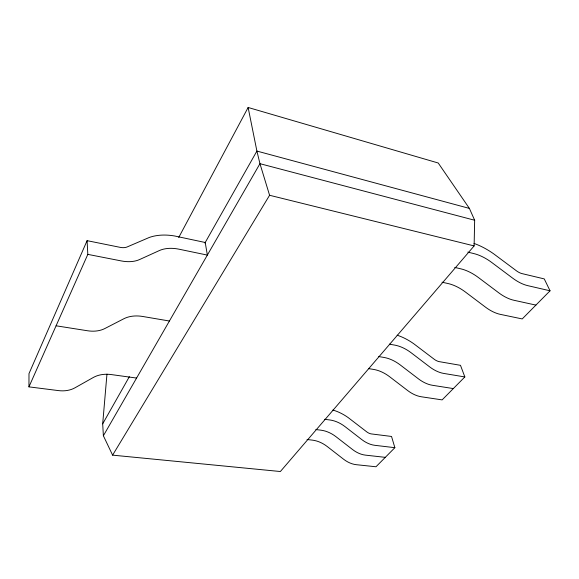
<?xml version="1.0" encoding="UTF-8"?>
<svg xmlns="http://www.w3.org/2000/svg" width="579" height="579" viewBox="0 0 579 579"><rect width="100%" height="100%" fill="white"/><g stroke="black" fill="none" stroke-linecap="round" stroke-linejoin="round"><path stroke-width="0.87" d="M136.586 378.065L111.306 374.577A30.68 23.79 26.8 0 0 93.219 377.53L74.98 387.807A26.88 20.475 21.4 0 1 58.457 390.601L28.95 386.866L28.993 373.614L87.089 240.661L120.779 247.472A12.34 7.968 25.4 0 0 126.837 247.081L149.302 237.455A54.194 35.58 29.2 0 1 174.569 235.971L205.219 242.492L207.354 255.093L179.143 249.223A35.637 23.384 29.2 0 0 159.254 250.606L139.604 259.537A31.237 20.185 25.4 0 1 121.272 260.926L87.82 254.369L87.089 240.661M106.956 374.15L102.693 423.842L103.38 435.755L112.601 455.145L280.374 471.523L474.121 245.923L474.657 220.244L469.395 208.411L438.223 163.003L248.13 107.477L178.723 237.491M28.95 386.866L87.82 254.369M102.693 423.842L129.356 376.676M204.908 243.042L256.902 151.068L248.13 107.477M103.38 435.755L259.957 163.683L256.902 151.068L469.395 208.411M112.601 455.145L269.582 195.275L259.957 163.683L474.657 220.244M332.889 410.048A40.624 28.096 42.9 0 1 348.203 417.611L366.97 432.035A8.75 5.783 43 0 0 371.226 433.91L391.534 436.45L394.864 447.683L375.981 466.768L356.266 464.684A21.553 14.721 43.6 0 1 343.579 459.219L327.294 446.575A25.99 18.542 43.4 0 0 312.392 440.134L307.029 439.504M397.151 335.198A44.771 27.285 41.2 0 1 413.753 343.745L434.482 359.465A9.604 5.566 41.4 0 0 439.077 361.614L460.486 365.327L464.843 376.936L442.132 399.894L421.346 396.774A23.601 14.309 41.9 0 1 407.659 390.536L389.696 376.784A28.559 18.159 41.7 0 0 373.607 369.424L368.389 368.584M473.977 243.412A49.895 25.338 39.7 0 1 493.598 253.776L516.75 271.044A10.654 5.117 40 0 0 521.737 273.541L544.267 278.912L550.05 290.803L522.222 318.935L500.321 314.361A26.091 13.389 40.4 0 1 485.477 307.138L465.458 292.055A31.707 17.153 40.2 0 0 447.98 283.522L442.016 282.205M385.296 457.352L365.421 455.13A21.843 14.685 43.3 0 1 352.589 449.557L336.073 436.761A26.352 18.514 43.1 0 0 320.998 430.19L315.823 429.553M394.864 447.683L374.83 445.316A22.14 14.634 43 0 1 361.853 439.635L345.091 426.672A26.721 18.477 42.8 0 0 329.842 419.97L324.624 419.297M56.091 325.796L87.451 330.747A28.885 20.475 23.6 0 0 104.842 328.539L123.783 318.783A32.967 23.753 28.1 0 1 142.745 316.481L169.415 321.012M453.321 388.581L432.368 385.274A23.949 14.207 41.7 0 1 418.516 378.905L400.27 364.958A28.993 18.058 41.4 0 0 383.978 357.446L378.717 356.555M464.843 376.936L443.724 373.426A24.304 14.091 41.4 0 1 429.698 366.912L411.162 352.777A29.449 17.935 41.2 0 0 394.668 345.098L389.356 344.158M535.908 305.097L513.841 300.248A26.518 13.187 40.2 0 1 498.801 292.851L478.428 277.544A32.25 16.914 39.9 0 0 460.718 268.808L454.703 267.411M550.05 290.803L527.816 285.664A26.96 12.955 40 0 1 512.581 278.086L491.839 262.548A32.815 16.653 39.7 0 0 473.89 253.595L467.825 252.118M269.582 195.275L474.121 245.923"/></g></svg>
